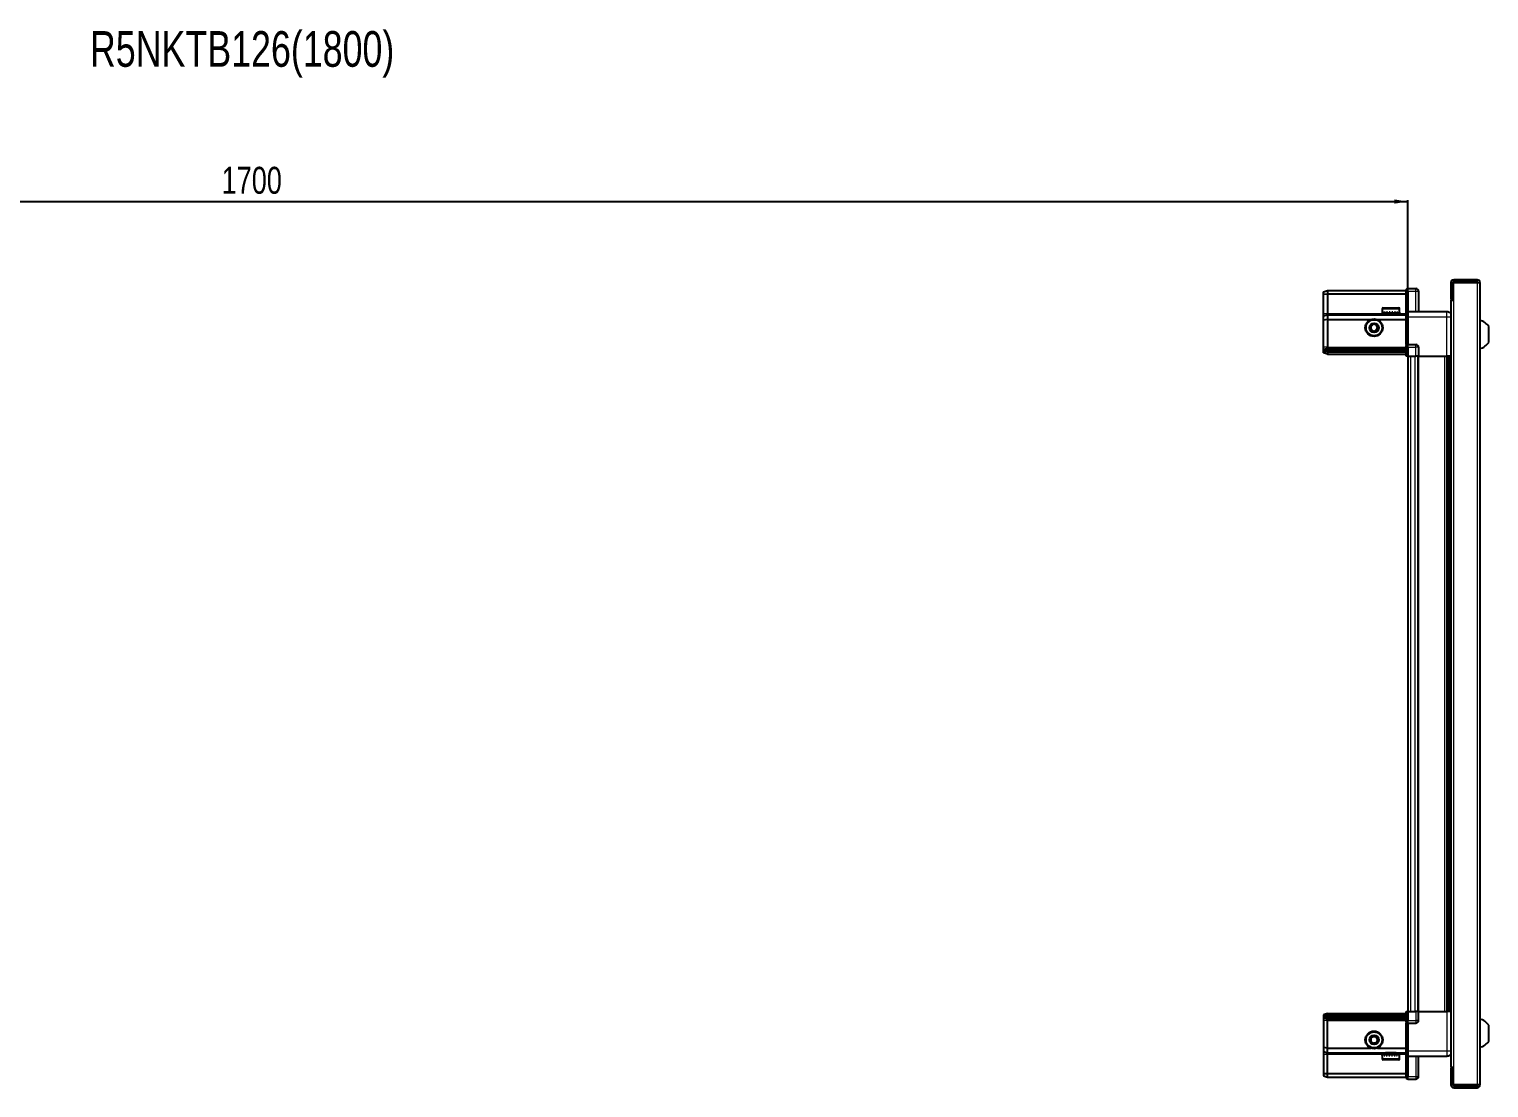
# Model space of a CAD drawing. Header units: millimetres. Extents: x 1315 to 6037, y -1123 to 1662.
# Drawn here: x 3575 to 4657, y 877 to 1662 of the extents above; entities that cross this region are included whole.
import ezdxf

# ---------------------------------------------------------------- set-up
doc = ezdxf.new("R2010")
doc.units = ezdxf.units.MM
doc.layers.add('FORMAT', color=7, linetype='Continuous')
doc.styles.add('SLDTEXTSTYLE0', font='TXT', dxfattribs={"width": 0.75})
doc.dimstyles.new('SLDDIMSTYLE0', dxfattribs={"dimtxt": 20, "dimasz": 10, "dimexe": 0, "dimexo": 0.0625, "dimgap": 5, "dimtad": 2, "dimdec": 1, "dimrnd": 1e-09, "dimzin": 12, "dimdsep": 46, "dimtxsty": 'SLDTEXTSTYLE0', "dimsah": 1, "dimcen": 0.09, "dimadec": 0, "dimazin": 3, "dimtfac": 1, "dimtofl": 0, "dimtmove": 0, "dimatfit": 3, "dimfxl": 0, "dimfrac": 2, "dimtolj": 1, "dimtzin": 12, "dimarcsym": 0})

# ---------------------------------------------------------------- blocks, each defined once
blk = doc.blocks.new('_D_5')
at = {"layer": 'FORMAT'}
for p, q in [((2897, 1419.3), (2897, 1534.8)), ((2897, 1533.8), (4597, 1533.8)), ((4597, 1419.3), (4597, 1534.8))]:
    blk.add_line(p, q, dxfattribs=at)
for points in [[(2897, 1533.8), (2907, 1532.3), (2907, 1535.4)], [(4597, 1533.8), (4587, 1535.4), (4587, 1532.3)]]:
    blk.add_solid(points, dxfattribs=at)
at = {"layer": 'FORMAT', "insert": (3717.4, 1559.6), "char_height": 20, "attachment_point": 1, "style": 'SLDTEXTSTYLE0'}
blk.add_mtext('1700', dxfattribs=at)

msp = doc.modelspace()

# ---------------------------------------------------------------- linework, layer by layer
at = {"color": 7, "linetype": 'Continuous', "lineweight": 25}
for p, q in [((4628.83, 1473.72), (4628.83, 1461.32)), ((4630.33, 1473.72), (4630.33, 1461.32)), ((4630.83, 1460.82), (4630.83, 1473.72)), ((4630.83, 1473.72), (4648.23, 1473.72)), ((4648.23, 1475.82), (4630.93, 1475.82)), ((4648.23, 1474.32), (4630.93, 1474.32)), ((4648.23, 1474.32), (4648.23, 1475.82)), ((4648.23, 1473.72), (4650.33, 1473.72)), ((4650.33, 1473.72), (4650.33, 878.92)), ((4534.33, 1467.02), (4537.33, 1467.82)), ((4534.33, 1465.17), (4534.33, 1467.02)), ((4534.33, 1465.17), (4537.33, 1465.32)), ((4534.33, 1450.82), (4534.33, 1465.17)), ((4537.33, 1467.82), (4537.33, 1465.32)), ((4537.33, 1467.82), (4595.63, 1467.82)), ((4537.33, 1465.32), (4537.33, 1450.82)), ((4537.33, 1465.32), (4595.63, 1465.32)), ((4596.49, 1469.32), (4595.63, 1468.82)), ((4596.49, 1469.32), (4595.63, 1468.82)), ((4595.63, 1468.82), (4595.63, 1467.32)), ((4595.63, 1452.52), (4595.63, 1467.32)), ((4596.83, 1469.32), (4596.49, 1469.32)), ((4596.83, 1469.32), (4596.49, 1469.32)), ((4596.83, 1467.32), (4596.83, 1469.32)), ((4596.83, 1469.32), (4596.83, 1469.32)), ((4596.83, 1469.32), (4602.83, 1469.32)), ((4596.83, 1467.32), (4596.83, 1452.52)), ((4604.83, 1467.32), (4604.83, 1452.32)), ((4628.83, 1461.32), (4630.33, 1461.32)), ((4534.33, 1449.02), (4534.33, 1450.82)), ((4537.33, 1450.82), (4537.33, 1449.82)), ((4577.83, 1454.22), (4577.83, 1451.32)), ((4577.83, 1451.32), (4577.86, 1451.32)), ((4577.98, 1451.82), (4577.86, 1451.82)), ((4577.86, 1451.82), (4577.86, 1451.32)), ((4577.86, 1451.32), (4577.98, 1451.32)), ((4577.98, 1451.82), (4577.98, 1451.32)), ((4577.98, 1451.32), (4578.39, 1451.32)), ((4578.73, 1451.82), (4578.39, 1451.82)), ((4578.39, 1451.82), (4578.39, 1451.32)), ((4578.39, 1451.32), (4578.73, 1451.32)), ((4578.63, 1455.02), (4590.03, 1455.02)), ((4578.73, 1451.82), (4578.73, 1451.32)), ((4578.73, 1451.32), (4579.51, 1451.32)), ((4580.03, 1451.82), (4579.51, 1451.82)), ((4579.51, 1451.82), (4579.51, 1451.32)), ((4579.51, 1451.32), (4580.03, 1451.32)), ((4579.93, 1451.32), (4579.93, 1451.22)), ((4579.93, 1451.22), (4588.73, 1451.22)), ((4580.03, 1451.82), (4580.03, 1451.32)), ((4580.03, 1451.32), (4581.09, 1451.32)), ((4580.33, 1450.82), (4581.02, 1450.34)), ((4580.33, 1450.82), (4588.33, 1450.82)), ((4581.02, 1450.34), (4580.33, 1449.86)), ((4581.02, 1450.34), (4587.64, 1450.34)), ((4581.75, 1451.82), (4581.09, 1451.82)), ((4581.09, 1451.82), (4581.09, 1451.32)), ((4581.09, 1451.32), (4581.75, 1451.32)), ((4581.75, 1451.82), (4581.75, 1451.32)), ((4581.75, 1451.32), (4582.99, 1451.32)), ((4583.72, 1451.82), (4582.99, 1451.82)), ((4582.99, 1451.82), (4582.99, 1451.32)), ((4582.99, 1451.32), (4583.42, 1451.32)), ((4583.42, 1451.82), (4583.42, 1451.32)), ((4583.72, 1451.82), (4583.72, 1451.32)), ((4583.72, 1451.32), (4585.02, 1451.32)), ((4585.75, 1451.82), (4585.02, 1451.82)), ((4585.02, 1451.82), (4585.02, 1451.32)), ((4585.29, 1451.82), (4585.29, 1451.32)), ((4585.29, 1451.32), (4585.75, 1451.32)), ((4585.75, 1451.82), (4585.75, 1451.32)), ((4585.75, 1451.32), (4586.98, 1451.32)), ((4587.64, 1451.82), (4586.98, 1451.82)), ((4586.98, 1451.82), (4586.98, 1451.32)), ((4586.98, 1451.32), (4587.64, 1451.32)), ((4587.64, 1451.82), (4587.64, 1451.32)), ((4587.64, 1451.32), (4588.69, 1451.32)), ((4587.64, 1450.34), (4588.33, 1450.82)), ((4588.33, 1449.86), (4587.64, 1450.34)), ((4589.21, 1451.82), (4588.69, 1451.82)), ((4588.69, 1451.82), (4588.69, 1451.32)), ((4588.69, 1451.32), (4589.21, 1451.32)), ((4588.73, 1451.22), (4588.73, 1451.32)), ((4589.21, 1451.82), (4589.21, 1451.32)), ((4589.21, 1451.32), (4589.96, 1451.32)), ((4590.29, 1451.82), (4589.96, 1451.82)), ((4589.96, 1451.82), (4589.96, 1451.32)), ((4589.96, 1451.32), (4590.29, 1451.32)), ((4590.29, 1451.82), (4590.29, 1451.32)), ((4590.29, 1451.32), (4590.69, 1451.32)), ((4590.8, 1451.82), (4590.69, 1451.82)), ((4590.69, 1451.82), (4590.69, 1451.32)), ((4590.69, 1451.32), (4590.8, 1451.32)), ((4590.8, 1451.82), (4590.8, 1451.32)), ((4590.8, 1451.32), (4590.83, 1451.32)), ((4590.83, 1451.32), (4590.83, 1454.22)), ((4595.63, 1452.32), (4595.63, 1452.52)), ((4596.83, 1452.32), (4595.63, 1452.32)), ((4595.63, 1448.32), (4595.63, 1452.32)), ((4596.83, 1452.52), (4596.83, 1452.32)), ((4596.83, 1452.32), (4596.83, 1448.32)), ((4596.83, 1452.32), (4625.83, 1452.32)), ((4628.73, 1460.82), (4628.73, 891.82)), ((4628.73, 1460.82), (4630.83, 1460.82)), ((4534.33, 1449.02), (4537.33, 1449.82)), ((4534.33, 1445.99), (4534.33, 1449.02)), ((4537.33, 1446.32), (4534.33, 1445.99)), ((4534.33, 1425.82), (4534.33, 1445.99)), ((4537.33, 1449.82), (4537.33, 1446.32)), ((4537.33, 1449.82), (4595.63, 1449.82)), ((4537.33, 1446.32), (4537.33, 1425.82)), ((4537.33, 1446.32), (4569.33, 1446.32)), ((4574.33, 1446.32), (4595.63, 1446.32)), ((4580.33, 1449.86), (4580.33, 1449.82)), ((4580.33, 1449.86), (4588.33, 1449.86)), ((4588.33, 1449.82), (4588.33, 1449.86)), ((4595.63, 1428.02), (4595.63, 1448.32)), ((4596.83, 1448.32), (4596.83, 1428.02)), ((4656.93, 1429.32), (4656.93, 1441.32)), ((4534.33, 1424.02), (4534.33, 1425.82)), ((4537.33, 1424.82), (4534.33, 1424.02)), ((4534.33, 1423.28), (4534.33, 1424.02)), ((4537.33, 1423.82), (4534.33, 1423.28)), ((4534.33, 1422.78), (4534.33, 1423.28)), ((4537.33, 1422.32), (4534.33, 1422.78)), ((4534.33, 1421.63), (4534.33, 1422.78)), ((4537.33, 1420.82), (4534.33, 1421.63)), ((4537.33, 1425.82), (4537.33, 1424.82)), ((4537.33, 1424.82), (4537.33, 1423.82)), ((4537.33, 1424.82), (4595.63, 1424.82)), ((4537.33, 1423.82), (4537.33, 1422.32)), ((4537.33, 1423.82), (4595.63, 1423.82)), ((4537.33, 1422.32), (4595.63, 1422.32)), ((4537.33, 1422.32), (4537.33, 1420.82)), ((4537.33, 1420.82), (4595.63, 1420.82)), ((4595.63, 1427.82), (4595.63, 1428.02)), ((4596.83, 1427.82), (4595.63, 1427.82)), ((4595.63, 1427.82), (4595.63, 1427.15)), ((4595.63, 1419.32), (4595.63, 1427.15)), ((4596.49, 1419.32), (4595.63, 1419.32)), ((4596.49, 1425.82), (4596.49, 1419.32)), ((4596.83, 1419.32), (4596.49, 1419.32)), ((4596.83, 1428.02), (4596.83, 1427.82)), ((4596.83, 1425.82), (4596.83, 1427.82)), ((4596.83, 1427.82), (4602.83, 1427.82)), ((4596.83, 1425.82), (4596.83, 1427.82)), ((4596.83, 1425.82), (4596.83, 1419.32)), ((4596.83, 1419.32), (4602.83, 1419.32)), ((4596.98, 1419.32), (4596.98, 933.32)), ((4604.83, 1419.32), (4602.83, 1419.32)), ((4604.18, 1419.32), (4604.18, 933.32)), ((4604.83, 1425.82), (4604.83, 1419.32)), ((4604.83, 1419.32), (4625.83, 1419.32)), ((4626.85, 933.32), (4626.85, 1419.32)), ((4626.88, 933.32), (4626.88, 1419.32)), ((4628.68, 1419.32), (4628.68, 933.32)), ((4537.33, 931.82), (4534.33, 931.02)), ((4534.33, 931.02), (4534.33, 929.87)), ((4537.33, 930.32), (4537.33, 931.82)), ((4537.33, 931.82), (4595.63, 931.82)), ((4595.63, 925.5), (4595.63, 933.32)), ((4595.63, 933.32), (4596.49, 933.32)), ((4596.49, 933.32), (4596.49, 933.32)), ((4596.49, 933.32), (4596.49, 926.82)), ((4596.83, 933.32), (4596.49, 933.32)), ((4596.83, 933.32), (4596.83, 926.82)), ((4596.83, 933.32), (4596.83, 933.32)), ((4596.83, 933.32), (4596.83, 926.82)), ((4596.83, 933.32), (4602.83, 933.32)), ((4604.83, 933.32), (4602.83, 933.32)), ((4604.83, 926.82), (4604.83, 933.32)), ((4604.83, 933.32), (4625.83, 933.32)), ((4537.33, 930.32), (4534.33, 929.87)), ((4534.33, 929.87), (4534.33, 929.37)), ((4537.33, 928.82), (4534.33, 929.37)), ((4534.33, 929.37), (4534.33, 928.63)), ((4537.33, 927.82), (4534.33, 928.63)), ((4534.33, 928.63), (4534.33, 926.82)), ((4534.33, 926.82), (4534.33, 906.66)), ((4537.33, 928.82), (4537.33, 930.32)), ((4537.33, 930.32), (4595.63, 930.32)), ((4537.33, 928.82), (4595.63, 928.82)), ((4537.33, 927.82), (4537.33, 928.82)), ((4537.33, 927.82), (4595.63, 927.82)), ((4537.33, 926.82), (4537.33, 927.82)), ((4537.33, 906.32), (4537.33, 926.82)), ((4595.63, 925.5), (4595.63, 924.82)), ((4596.83, 924.82), (4595.63, 924.82)), ((4595.63, 924.62), (4595.63, 924.82)), ((4595.63, 904.32), (4595.63, 924.62)), ((4596.83, 924.82), (4596.83, 926.82)), ((4596.83, 924.82), (4596.83, 924.62)), ((4596.83, 924.82), (4602.83, 924.82)), ((4596.83, 924.62), (4596.83, 904.32)), ((4656.93, 911.32), (4656.93, 923.32)), ((4537.33, 906.32), (4534.33, 906.66)), ((4534.33, 906.66), (4534.33, 903.63)), ((4534.33, 903.63), (4537.33, 902.82)), ((4534.33, 903.63), (4534.33, 901.82)), ((4534.33, 901.82), (4534.33, 887.48)), ((4537.33, 906.32), (4569.33, 906.32)), ((4537.33, 902.82), (4537.33, 906.32)), ((4537.33, 902.82), (4595.63, 902.82)), ((4537.33, 901.82), (4537.33, 902.82)), ((4537.33, 887.32), (4537.33, 901.82)), ((4574.33, 906.32), (4595.63, 906.32)), ((4577.83, 901.32), (4577.83, 898.42)), ((4577.85, 901.32), (4577.83, 901.32)), ((4577.85, 900.82), (4577.85, 901.32)), ((4577.94, 901.32), (4577.85, 901.32)), ((4577.85, 900.82), (4577.94, 900.82)), ((4577.94, 900.82), (4577.94, 901.32)), ((4578.32, 901.32), (4577.94, 901.32)), ((4578.32, 900.82), (4578.32, 901.32)), ((4578.63, 901.32), (4578.32, 901.32)), ((4578.32, 900.82), (4578.63, 900.82)), ((4578.63, 900.82), (4578.63, 901.32)), ((4579.37, 901.32), (4578.63, 901.32)), ((4579.37, 900.82), (4579.37, 901.32)), ((4579.88, 901.32), (4579.37, 901.32)), ((4579.37, 900.82), (4579.88, 900.82)), ((4579.88, 900.82), (4579.88, 901.32)), ((4580.92, 901.32), (4579.88, 901.32)), ((4579.93, 901.42), (4579.93, 901.32)), ((4588.73, 901.42), (4579.93, 901.42)), ((4580.33, 902.82), (4580.33, 902.79)), ((4580.33, 902.79), (4581.02, 902.31)), ((4588.33, 902.79), (4580.33, 902.79)), ((4581.02, 902.31), (4580.33, 901.82)), ((4588.33, 901.82), (4580.33, 901.82)), ((4580.92, 900.82), (4580.92, 901.32)), ((4581.57, 901.32), (4580.92, 901.32)), ((4580.92, 900.82), (4581.57, 900.82)), ((4587.64, 902.31), (4581.02, 902.31)), ((4581.57, 900.82), (4581.57, 901.32)), ((4582.79, 901.32), (4581.57, 901.32)), ((4582.79, 900.82), (4582.79, 901.32)), ((4583.29, 901.32), (4582.79, 901.32)), ((4582.79, 900.82), (4583.52, 900.82)), ((4583.29, 900.82), (4583.29, 901.32)), ((4583.52, 900.82), (4583.52, 901.32)), ((4584.82, 901.32), (4583.52, 901.32)), ((4584.82, 900.82), (4584.82, 901.32)), ((4584.82, 900.82), (4585.55, 900.82)), ((4585.16, 900.82), (4585.16, 901.32)), ((4585.55, 901.32), (4585.16, 901.32)), ((4585.55, 900.82), (4585.55, 901.32)), ((4586.8, 901.32), (4585.55, 901.32)), ((4586.8, 900.82), (4586.8, 901.32)), ((4587.46, 901.32), (4586.8, 901.32)), ((4586.8, 900.82), (4587.46, 900.82)), ((4587.46, 900.82), (4587.46, 901.32)), ((4588.54, 901.32), (4587.46, 901.32)), ((4587.64, 902.31), (4588.33, 902.79)), ((4588.33, 901.82), (4587.64, 902.31)), ((4588.33, 902.79), (4588.33, 902.82)), ((4588.54, 900.82), (4588.54, 901.32)), ((4589.07, 901.32), (4588.54, 901.32)), ((4588.54, 900.82), (4589.07, 900.82)), ((4588.73, 901.32), (4588.73, 901.42)), ((4589.07, 900.82), (4589.07, 901.32)), ((4589.86, 901.32), (4589.07, 901.32)), ((4589.86, 900.82), (4589.86, 901.32)), ((4590.21, 901.32), (4589.86, 901.32)), ((4589.86, 900.82), (4590.21, 900.82)), ((4590.21, 900.82), (4590.21, 901.32)), ((4590.64, 901.32), (4590.21, 901.32)), ((4590.64, 900.82), (4590.64, 901.32)), ((4590.78, 901.32), (4590.64, 901.32)), ((4590.64, 900.82), (4590.78, 900.82)), ((4590.78, 900.82), (4590.78, 901.32)), ((4590.83, 901.32), (4590.78, 901.32)), ((4590.83, 898.42), (4590.83, 901.32)), ((4595.63, 900.32), (4595.63, 904.32)), ((4596.83, 900.32), (4595.63, 900.32)), ((4595.63, 900.12), (4595.63, 900.32)), ((4595.63, 885.32), (4595.63, 900.12)), ((4596.83, 904.32), (4596.83, 900.32)), ((4596.83, 900.32), (4596.83, 900.12)), ((4596.83, 900.32), (4625.83, 900.32)), ((4596.83, 900.12), (4596.83, 885.32)), ((4596.83, 900.12), (4596.83, 885.32)), ((4604.83, 885.32), (4604.83, 900.32)), ((4534.33, 887.48), (4537.33, 887.32)), ((4534.33, 887.48), (4534.33, 885.63)), ((4590.03, 897.62), (4578.63, 897.62)), ((4630.83, 891.82), (4628.73, 891.82)), ((4628.83, 891.32), (4630.33, 891.32)), ((4628.83, 891.32), (4628.83, 878.92)), ((4630.33, 891.32), (4630.33, 878.92)), ((4630.83, 878.92), (4630.83, 891.82)), ((4534.33, 885.63), (4537.33, 884.82)), ((4537.33, 887.32), (4595.63, 887.32)), ((4537.33, 884.82), (4537.33, 887.32)), ((4537.33, 884.82), (4595.63, 884.82)), ((4595.63, 885.32), (4595.63, 883.82)), ((4595.63, 883.82), (4596.49, 883.32)), ((4596.83, 883.32), (4596.49, 883.32)), ((4596.83, 883.32), (4596.83, 885.32)), ((4596.83, 883.32), (4602.83, 883.32)), ((4648.23, 878.92), (4630.83, 878.92)), ((4630.93, 878.32), (4648.23, 878.32)), ((4630.93, 876.82), (4648.23, 876.82)), ((4650.33, 878.92), (4648.23, 878.92)), ((4648.23, 878.32), (4648.23, 876.82))]:
    msp.add_line(p, q, dxfattribs=at)
at = {"color": 8, "linetype": 'Continuous', "lineweight": 18}
for p, q in [((4630.33, 1473.72), (4628.83, 1473.72)), ((4630.93, 1474.32), (4630.93, 1475.82)), ((4648.23, 1473.72), (4648.23, 878.92)), ((4596.83, 1467.32), (4595.63, 1467.32)), ((4596.83, 1467.32), (4602.83, 1467.32)), ((4602.83, 1467.32), (4602.83, 1469.32)), ((4602.83, 1452.32), (4602.83, 1467.32)), ((4602.83, 1467.32), (4604.83, 1467.32)), ((4534.33, 1450.82), (4537.33, 1450.82)), ((4537.33, 1450.82), (4580.33, 1450.82)), ((4577.83, 1454.22), (4590.83, 1454.22)), ((4588.33, 1450.82), (4595.63, 1450.82)), ((4595.63, 1452.52), (4596.83, 1452.52)), ((4630.83, 1460.82), (4630.83, 891.82)), ((4596.83, 1448.32), (4595.63, 1448.32)), ((4596.83, 1448.32), (4625.83, 1448.32)), ((4625.83, 1419.32), (4625.83, 1448.32)), ((4537.33, 1425.82), (4534.33, 1425.82)), ((4537.33, 1425.82), (4595.63, 1425.82)), ((4595.63, 1428.02), (4596.83, 1428.02)), ((4596.83, 1425.82), (4596.49, 1425.82)), ((4596.83, 1425.82), (4602.83, 1425.82)), ((4598.98, 1419.32), (4598.98, 933.32)), ((4602.18, 1419.32), (4602.18, 933.32)), ((4602.83, 1425.82), (4602.83, 1427.82)), ((4604.83, 1425.82), (4602.83, 1425.82)), ((4602.83, 1419.32), (4602.83, 1425.82)), ((4604.83, 1419.32), (4604.83, 933.32)), ((4624.23, 933.32), (4624.23, 1419.32)), ((4625.64, 1419.32), (4625.64, 933.32)), ((4628.09, 933.32), (4628.09, 1419.32)), ((4596.83, 933.32), (4596.49, 933.32)), ((4602.83, 933.32), (4602.83, 926.82)), ((4625.83, 933.32), (4625.83, 904.32)), ((4537.33, 926.82), (4534.33, 926.82)), ((4537.33, 926.82), (4595.63, 926.82)), ((4596.83, 924.62), (4595.63, 924.62)), ((4596.83, 926.82), (4596.49, 926.82)), ((4596.83, 926.82), (4602.83, 926.82)), ((4604.83, 926.82), (4602.83, 926.82)), ((4602.83, 926.82), (4602.83, 924.82)), ((4534.33, 901.82), (4537.33, 901.82)), ((4537.33, 901.82), (4580.33, 901.82)), ((4590.83, 898.42), (4577.83, 898.42)), ((4588.33, 901.82), (4595.63, 901.82)), ((4596.83, 904.32), (4595.63, 904.32)), ((4596.83, 900.12), (4595.63, 900.12)), ((4596.83, 904.32), (4625.83, 904.32)), ((4602.83, 900.32), (4602.83, 885.32)), ((4596.83, 885.32), (4595.63, 885.32)), ((4596.83, 885.32), (4602.83, 885.32)), ((4602.83, 885.32), (4602.83, 883.32)), ((4602.83, 885.32), (4604.83, 885.32)), ((4630.33, 878.92), (4628.83, 878.92)), ((4630.93, 878.32), (4630.93, 876.82))]:
    msp.add_line(p, q, dxfattribs=at)
at = {"color": 7, "linetype": 'Continuous', "lineweight": 25}
for centre, radius in [((4571.83, 1440.32), 6.5), ((4571.83, 1440.32), 3.46), ((4571.83, 912.32), 6.5), ((4571.83, 912.32), 3.46)]:
    msp.add_circle(centre, radius, dxfattribs=at)
at = {"color": 8, "linetype": 'Continuous', "lineweight": 18}
for centre in [(4571.83, 1440.32), (4571.83, 912.32)]:
    msp.add_circle(centre, 5.7, dxfattribs=at)
at = {"color": 7, "linetype": 'Continuous', "lineweight": 25}
for centre, radius, start, end in [((4630.93, 1473.72), 2.1, 90, 180), ((4630.93, 1473.72), 0.6, 90, 180), ((4648.23, 1473.72), 2.1, 0, 90), ((4648.23, 1473.72), 0.6, 0, 90), ((4602.83, 1467.32), 2, 0, 90), ((4578.63, 1454.22), 0.8, 90, 180), ((4579.93, 1450.82), 0.4, 0, 90), ((4588.73, 1450.82), 0.4, 90, 180), ((4590.03, 1454.22), 0.8, 0, 90), ((4571.83, 1440.32), 2.5, 120.74103, 180.74103), ((4571.83, 1440.32), 2.5, 180.74103, 240.74103), ((4571.83, 1440.32), 2.5, 60.74103, 120.74103), ((4571.83, 1440.32), 2.5, 0.74103, 60.74103), ((4571.83, 1440.32), 2.5, 300.74103, 0.74103), ((4647.3, 1434.3), 11.91, 36.1266, 75.29965), ((4571.83, 1440.32), 2.5, 240.74103, 300.74103), ((4647.3, 1436.35), 11.91, 284.70035, 323.8734), ((4602.83, 1425.82), 2, 0, 90), ((4602.83, 926.82), 2, 270, 0), ((4647.3, 916.3), 11.91, 36.1266, 75.29965), ((4571.83, 912.32), 2.5, 155.91157, 215.91157), ((4571.83, 912.32), 2.5, 95.91157, 155.91157), ((4571.83, 912.32), 2.5, 215.91157, 275.91157), ((4571.83, 912.32), 2.5, 35.91157, 95.91157), ((4571.83, 912.32), 2.5, 275.91157, 335.91157), ((4571.83, 912.32), 2.5, 335.91157, 35.91157), ((4647.3, 918.35), 11.91, 284.70035, 323.8734), ((4578.63, 898.42), 0.8, 180, 270), ((4579.93, 901.82), 0.4, 270, 360), ((4588.73, 901.82), 0.4, 180, 270), ((4590.03, 898.42), 0.8, 270, 0), ((4602.83, 885.32), 2, 270, 0), ((4630.93, 878.92), 2.1, 180, 270), ((4630.93, 878.92), 0.6, 180, 270), ((4648.23, 878.92), 0.6, 270, 0), ((4648.23, 878.92), 2.1, 270, 0)]:
    msp.add_arc(centre, radius, start, end, dxfattribs=at)
for centre, start_param, end_param in [((4593.03, 1425.82), 0, 0.7227342), ((4593.03, 926.82), 5.5604511, 6.2831853)]:
    msp.add_ellipse(centre, major_axis=(3.46, 0), ratio=0.5773503, start_param=start_param, end_param=end_param, dxfattribs=at)
for points, knots in [([(4625.83, 1452.32), (4626.27, 1452.28), (4626.95, 1452.21), (4627.76, 1451.77), (4628.31, 1451.33), (4628.59, 1450.96), (4628.73, 1450.77)], [0, 0, 0, 0, 0.3842982, 0.5911726, 0.8024372, 1, 1, 1, 1]), ([(4569.31, 1441.73), (4569.75, 1442), (4570.58, 1442.49), (4571.41, 1442.98), (4571.79, 1443.21)], [0, 0, 0, 0, 0.53468586, 1, 1, 1, 1]), ([(4569.35, 1438.85), (4569.34, 1438.97), (4569.34, 1439.57), (4569.32, 1440.57), (4569.31, 1441.39), (4569.31, 1441.73)], [0, 0, 0, 0, 0.13312467, 0.63709944, 1, 1, 1, 1]), ([(4571.79, 1443.21), (4572.24, 1442.96), (4573.08, 1442.49), (4573.92, 1442.02), (4574.31, 1441.8)], [0, 0, 0, 0, 0.53468586, 1, 1, 1, 1]), ([(4574.31, 1441.8), (4574.31, 1441.45), (4574.32, 1440.63), (4574.34, 1439.64), (4574.34, 1439.04), (4574.35, 1438.91)], [0, 0, 0, 0, 0.3629006, 0.8668753, 1, 1, 1, 1]), ([(4571.86, 1437.44), (4571.41, 1437.69), (4570.57, 1438.16), (4569.74, 1438.63), (4569.35, 1438.85)], [0, 0, 0, 0, 0.5346859, 1, 1, 1, 1]), ([(4574.35, 1438.91), (4573.9, 1438.65), (4573.07, 1438.16), (4572.25, 1437.67), (4571.86, 1437.44)], [0, 0, 0, 0, 0.5346859, 1, 1, 1, 1]), ([(4628.68, 1419.32), (4628.64, 1419.32), (4628.42, 1419.32), (4627.7, 1419.32), (4626.74, 1419.32), (4626.09, 1419.32), (4625.83, 1419.32)], [0, 0, 0, 0, 0.0717073, 0.4209791, 0.7702508, 1, 1, 1, 1]), ([(4628.68, 933.32), (4628.64, 933.32), (4628.42, 933.32), (4627.7, 933.32), (4626.74, 933.32), (4626.09, 933.32), (4625.83, 933.32)], [0, 0, 0, 0, 0.0717073, 0.4209791, 0.7702508, 1, 1, 1, 1]), ([(4568.96, 912.03), (4569.17, 912.5), (4569.56, 913.38), (4569.95, 914.25), (4570.13, 914.66)], [0, 0, 0, 0, 0.5346859, 1, 1, 1, 1]), ([(4570.65, 909.69), (4570.35, 910.11), (4569.78, 910.89), (4569.22, 911.66), (4568.96, 912.03)], [0, 0, 0, 0, 0.5346859, 1, 1, 1, 1]), ([(4570.13, 914.66), (4570.48, 914.7), (4571.3, 914.78), (4572.29, 914.88), (4572.88, 914.95), (4573.01, 914.96)], [0, 0, 0, 0, 0.3629006, 0.8668753, 1, 1, 1, 1]), ([(4573.52, 909.99), (4573.4, 909.97), (4572.8, 909.91), (4571.81, 909.81), (4570.99, 909.72), (4570.65, 909.69)], [0, 0, 0, 0, 0.1331247, 0.6370994, 1, 1, 1, 1]), ([(4573.01, 914.96), (4573.31, 914.54), (4573.87, 913.76), (4574.44, 912.98), (4574.7, 912.62)], [0, 0, 0, 0, 0.53468586, 1, 1, 1, 1]), ([(4574.7, 912.62), (4574.49, 912.15), (4574.09, 911.27), (4573.7, 910.39), (4573.52, 909.99)], [0, 0, 0, 0, 0.5346859, 1, 1, 1, 1]), ([(4625.83, 900.32), (4626.27, 900.37), (4626.95, 900.44), (4627.76, 900.88), (4628.31, 901.32), (4628.59, 901.69), (4628.73, 901.87)], [0, 0, 0, 0, 0.3842982, 0.5911726, 0.8024372, 1, 1, 1, 1])]:
    msp.add_open_spline(points, degree=3, knots=knots, dxfattribs=at)
at = {"color": 8, "linetype": 'Continuous', "lineweight": 18}
for points in [[(4625.83, 1448.32), (4625.83, 1448.85), (4625.83, 1449.9), (4625.83, 1451.22), (4625.83, 1452.14), (4625.83, 1452.26), (4625.83, 1452.32)], [(4625.83, 904.32), (4625.83, 903.8), (4625.83, 902.75), (4625.83, 901.43), (4625.83, 900.5), (4625.83, 900.38), (4625.83, 900.32)]]:
    msp.add_open_spline(points, degree=3, dxfattribs=at)
for points in [[(4625.83, 1448.32), (4626.27, 1448.32), (4626.95, 1448.32), (4627.76, 1448.32), (4628.31, 1448.32), (4628.59, 1448.32), (4628.73, 1448.32)], [(4625.83, 904.32), (4626.27, 904.32), (4626.95, 904.32), (4627.76, 904.32), (4628.31, 904.32), (4628.59, 904.32), (4628.73, 904.32)]]:
    msp.add_open_spline(points, degree=3, knots=[0, 0, 0, 0, 0.3842982, 0.5911726, 0.8024372, 1, 1, 1, 1], dxfattribs=at)

# ---------------------------------------------------------------- texts
at = {"layer": 'FORMAT', "insert": (3619.73, 1660.2), "char_height": 26.4583, "attachment_point": 1, "style": 'SLDTEXTSTYLE0'}
msp.add_mtext('R5NKTB126(1800)', dxfattribs=at)

# ---------------------------------------------------------------- dimensions: what is measured, and where the dimension line sits
at = {"layer": 'FORMAT'}
dim = msp.add_linear_dim(base=(4596.98, 1533.82), p1=(2896.98, 1419.32), p2=(4596.98, 1419.32), angle=0, dimstyle='SLDDIMSTYLE0', dxfattribs=at)
dim.commit()
dim.dimension.update_dxf_attribs({"geometry": '_D_5', "text_midpoint": (3746.98, 1533.82), "dimtype": 160})

doc.saveas('drawing.dxf')
